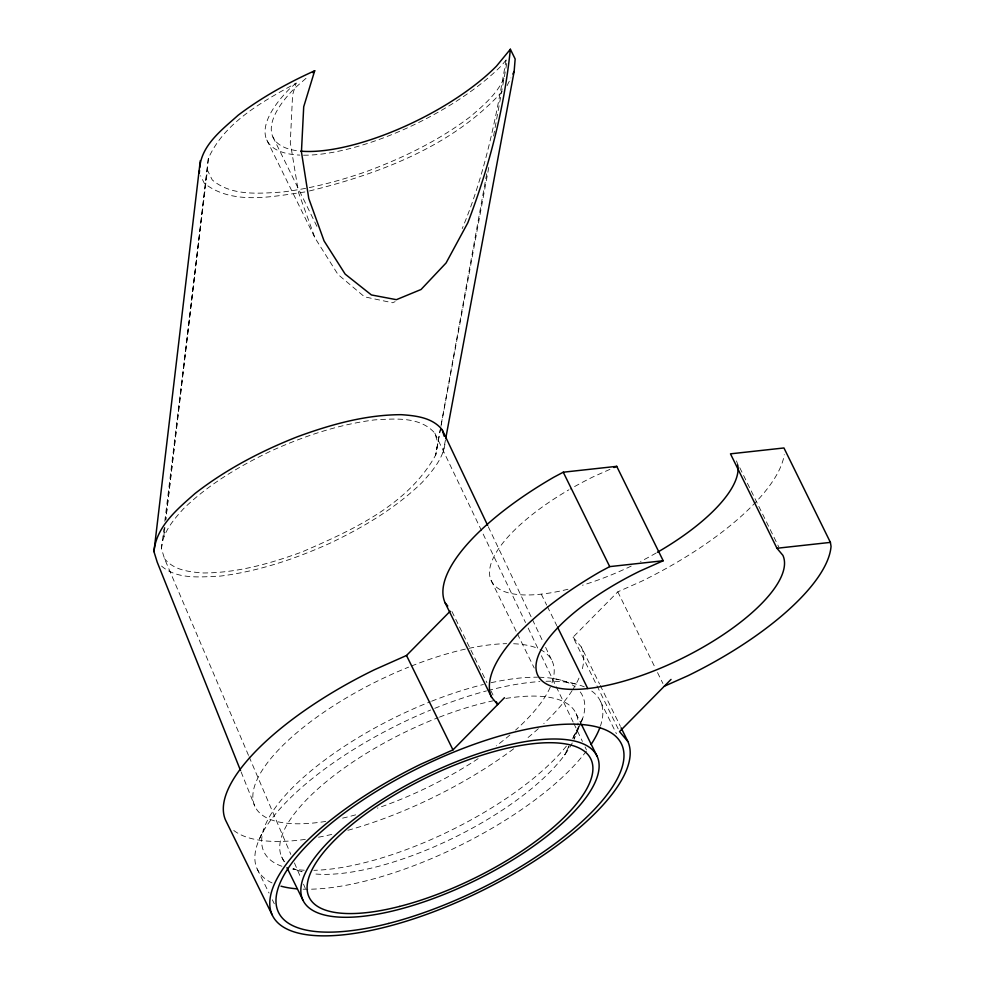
<?xml version="1.0" encoding="UTF-8"?>
<svg xmlns="http://www.w3.org/2000/svg" width="985" height="985" viewBox="0 0 985 985"><rect width="100%" height="100%" fill="white"/><g stroke="black" fill="none" stroke-linecap="round" stroke-linejoin="round"><path stroke-width="0.74" stroke-dasharray="4.92 3.69" d="M208.389 158.326L165.726 519.981L208.389 158.326C224.789 121.844 262.675 101.541 296.153 83.097L292.582 94.942L290.292 142.579L298.553 192.592L315.052 238.062L337.954 274.433L364.524 296.83L392.473 302.752L395.133 301.681M248.516 755.384L164.532 558.692L161.466 548.756L163.879 528.908M164.803 521.274L207.429 170.146L212.231 179.898C231.389 196.31 258.76 193.429 282.178 192.063C311.186 188.48 339.517 180.969 367.06 171.316C403.554 157.711 438.953 140.436 470.104 116.87C483.561 105.321 497.979 93.353 504.726 76.436M493.583 136.041L507.016 61.92L506.093 60.036C496.292 117.203 484.805 174.911 462.199 228.594M486.701 173.816L435.653 455.045C408.147 505.071 351.94 530.312 301.779 552.043C270.235 563.605 237.274 572.876 203.439 572.975C189.539 572.002 173.889 570.327 164.532 558.692M440.677 427.81L435.653 455.045L437.894 443.078L434.828 433.141C420.029 416.261 394.96 418.785 374.731 419.881C338.569 424.449 303.762 436.22 270.666 451.167C239.22 466.25 208.746 484.251 183.592 508.666C173.286 520.031 162.377 532.688 161.466 548.756M440.96 426.296L489.299 164.532M161.54 566.067C177.399 579.894 201.038 576.865 220.566 576.077C258.686 571.263 295.377 558.852 330.283 543.092C363.428 527.197 395.564 508.211 422.072 482.478C432.76 470.596 444.309 457.496 445.282 440.763M443.041 452.817L445.405 440.196M259.461 838.924L263.586 829.752M568.702 746.716L564.651 754.978L569.158 745.904M572.753 738.454L582.886 717.806L574.07 739.193A163.732 58.14 -26.2 0 0 577.801 726.487M507.103 85.633L510.944 77.901M573.024 738.122L574.969 734.231M506.093 60.036L501.55 65.552A143.268 50.875 -26.2 0 1 301.225 155.15M502.19 91.531C451.807 146.925 377.6 174.493 306.372 191.718M618.174 728.863L573.061 637.184L617.804 591.837L641.432 581.335A187.618 66.623 -26.2 0 0 784.269 454.627M296.153 83.097L289.565 88.835A143.268 50.875 -26.2 0 0 299.846 155.101M306.015 78.332L294.613 88.281A136.447 48.45 -26.2 0 0 299.403 151.025M609.949 469.352L593.684 476.58A136.447 48.45 -26.2 0 0 570.143 489.102M304.882 191.964C272.168 196.581 232.694 205.446 204.351 183.37L200.558 175.662M553.693 678.542L576.73 684.267M573.061 637.184L581.359 647.034L599.545 683.984M739.797 467.752L778.852 547.118M617.804 591.837L654.84 667.104M657.537 672.583L662.917 683.528M600.21 685.351L620.415 726.401M600.567 701.529L616.413 733.714M541.282 594.152L546.675 605.098M547.34 606.464L556.771 625.623M576.04 713.485L580.658 722.867M272.919 136.977L317.995 228.594M491.146 580.473L516.731 632.468M517.396 633.847L534.239 668.052M266.787 139.969L315.052 238.062M451.93 611.5L486.935 682.667M490.973 690.879L493.005 694.979M281.685 856.962L284.333 862.331M257.159 868.918L269.04 893.063M272.34 899.773L274.322 903.799M434.828 433.141L525.51 622.532M528.157 628.061L538.746 650.174M541.393 655.714L573.159 722.067M573.824 723.446L582.418 741.422M585.078 746.95L586.395 749.72M488.301 526.766L531.802 618.26M532.466 619.651L543.006 641.826M545.641 647.367L552.228 661.23M249.119 756.8L290.821 854.438M294.441 862.934L301.09 878.497M303.503 884.161L305.313 888.408M241.116 771.945L254.82 806.21M581.359 647.034A197.85 70.255 -26.2 0 1 581.753 670.76M578.983 678.111A197.85 70.255 -26.2 0 1 572.925 689.34M572.113 690.633A197.85 70.255 -26.2 0 1 543.782 723.63M538.327 728.666A197.85 70.255 -26.2 0 1 526.569 738.738M513.678 748.797A197.85 70.255 -26.2 0 1 347.606 830.38M331.76 834.418A197.85 70.255 -26.2 0 1 318.414 837.225M305.325 839.38A197.85 70.255 -26.2 0 1 232.448 829.358M736.435 460.906A136.447 48.45 -26.2 0 1 737.691 464.821M656.17 553.004A136.447 48.45 -26.2 0 1 640.533 561.475M631.225 566.079A136.447 48.45 -26.2 0 1 582.48 585.238M567.963 589.252A136.447 48.45 -26.2 0 1 489.508 572.359A136.447 48.45 -26.2 0 1 568.801 489.865M540.039 649.447A165.443 58.755 -26.2 0 1 551.477 684.23M550.246 687.222A165.443 58.755 -26.2 0 1 515.611 730.057M509.947 734.982A165.443 58.755 -26.2 0 1 496.305 745.83M478.131 758.635A165.443 58.755 -26.2 0 1 377.403 808.143M355.671 814.854A165.443 58.755 -26.2 0 1 342.595 818.141M325.776 821.416A165.443 58.755 -26.2 0 1 259.03 775.7A165.443 58.755 -26.2 0 1 408.627 667.128M411.422 666.02A165.443 58.755 -26.2 0 1 506.672 643.661M513.628 643.747A165.443 58.755 -26.2 0 1 538.746 648.832M580.239 691.95A177.386 62.991 -26.2 0 1 571.854 738.885M566.412 746.088A177.386 62.991 -26.2 0 1 313.87 870.321M304.267 870.211A177.386 62.991 -26.2 0 1 292.767 869.016L302.124 871.762A163.732 58.14 -26.2 0 1 290.279 866.64M281.907 866.271A177.386 62.991 -26.2 0 1 285.847 794.71A177.386 62.991 -26.2 0 1 430.248 701.763M431.639 701.209A177.386 62.991 -26.2 0 1 483.426 684.489M491.096 682.703A177.386 62.991 -26.2 0 1 537.49 677.212M539.078 677.237A177.386 62.991 -26.2 0 1 575.154 686.853M505.81 698.439A163.732 58.14 -26.2 0 1 577.924 725.182M572.236 742.986A163.732 58.14 -26.2 0 1 459.01 835.169A163.732 58.14 -26.2 0 1 313.489 873.818M284.763 861.813A163.732 58.14 -26.2 0 1 438.079 717.671M439.458 717.129A163.732 58.14 -26.2 0 1 495.221 700.372M591.776 691.088A191.028 67.83 -26.2 0 1 600.505 725.822M586.432 751.062A191.028 67.83 -26.2 0 1 303.109 889.172M272.045 882.929A191.028 67.83 -26.2 0 1 430.667 710M434.754 708.338A191.028 67.83 -26.2 0 1 486.455 690.916M487.92 690.534A191.028 67.83 -26.2 0 1 539.903 681.558M545.986 681.275A191.028 67.83 -26.2 0 1 584.314 686.902M164.803 527.64L163.719 536.788L164.815 527.628"/><path stroke-width="1.48" d="M199.29 173.089L199.512 170.319M199.733 167.549C201.691 144.783 222.438 129.367 238.21 115.171C261.825 97.318 287.78 82.925 314.707 70.748L303.712 106.762L301.435 151.912L308.773 198.49L324.053 240.906L345.169 274.125L371.407 294.946L396.389 299.674L421.051 289.491L446.082 262.97L467.801 222.819C489.151 166.994 504.234 108.806 510.365 49.25L515.155 58.977L514.145 71.449L445.688 438.694M240.537 770.529L157.194 562.103L153.956 551.625L200.3 160.629M153.956 551.625C156.233 526.482 177.423 509.073 195.079 493.46C226.033 469.377 261.062 451.068 297.47 436.737C330.726 424.547 365.484 414.771 401.166 414.673C415.818 415.695 432.304 417.455 442.179 429.731L487.649 525.374M512.865 74.023L514.145 71.449M510.365 49.25L496.502 66.106A136.447 48.45 -26.2 0 1 300.696 151.148M621.092 727.767L627.827 741.459A197.85 70.255 -26.2 0 1 479.141 892.09A197.85 70.255 -26.2 0 1 272.143 914.831L225.688 820.407A197.85 70.255 -26.2 0 1 374.362 669.775L406.51 655.481L450.182 611.217M272.143 914.831A197.85 70.255 -26.2 0 1 420.829 764.188L452.965 749.893L504.468 697.712M671.019 679.428L619.516 731.596L627.827 741.459M312.528 72.644L314.707 70.748M664.272 686.262L687.899 675.747A187.618 66.623 -26.2 0 0 831.044 546.318L830.404 542.39L783.949 447.966L730.476 453.839L776.943 548.263L782.89 555.331A136.447 48.45 -26.2 0 1 680.352 659.211A136.447 48.45 -26.2 0 1 537.601 674.897A136.447 48.45 -26.2 0 1 640.139 571.005L663.188 560.748L616.721 466.336L563.26 472.209L553.767 477.245A187.618 66.623 -26.2 0 0 445.146 602.894L491.613 697.318L497.708 704.558L496.366 701.825M663.188 560.748L609.715 566.621L600.234 571.669A187.618 66.623 -26.2 0 0 491.613 697.318M614.012 467.543L616.721 466.336M776.943 548.263L830.404 542.39M445.146 602.894L447.769 605.997M563.26 472.209L609.715 566.621M557.448 626.989L587.75 688.564M581.322 724.209L597.156 756.406A163.732 58.14 -26.2 0 1 397.3 909.845A163.732 58.14 -26.2 0 1 355.499 818.178A163.732 58.14 -26.2 0 1 597.156 756.406M406.51 655.481L452.965 749.893M286.967 867.699L302.814 899.884M442.179 429.731L444.198 436.269M737.691 464.821A136.447 48.45 -26.2 0 1 657.438 552.277M600.013 727.226A191.028 67.83 -26.2 0 1 591.049 744.512M296.867 888.827A191.028 67.83 -26.2 0 1 281.008 886.18M388.509 923.462A191.028 67.83 -26.2 0 0 621.695 744.451A191.028 67.83 -26.2 0 0 339.751 816.516A191.028 67.83 -26.2 0 0 388.509 923.462M399.491 906.446A156.91 55.726 -26.2 0 0 591.025 759.386A156.91 55.726 -26.2 0 0 359.439 818.597A156.91 55.726 -26.2 0 0 399.491 906.446"/></g></svg>
